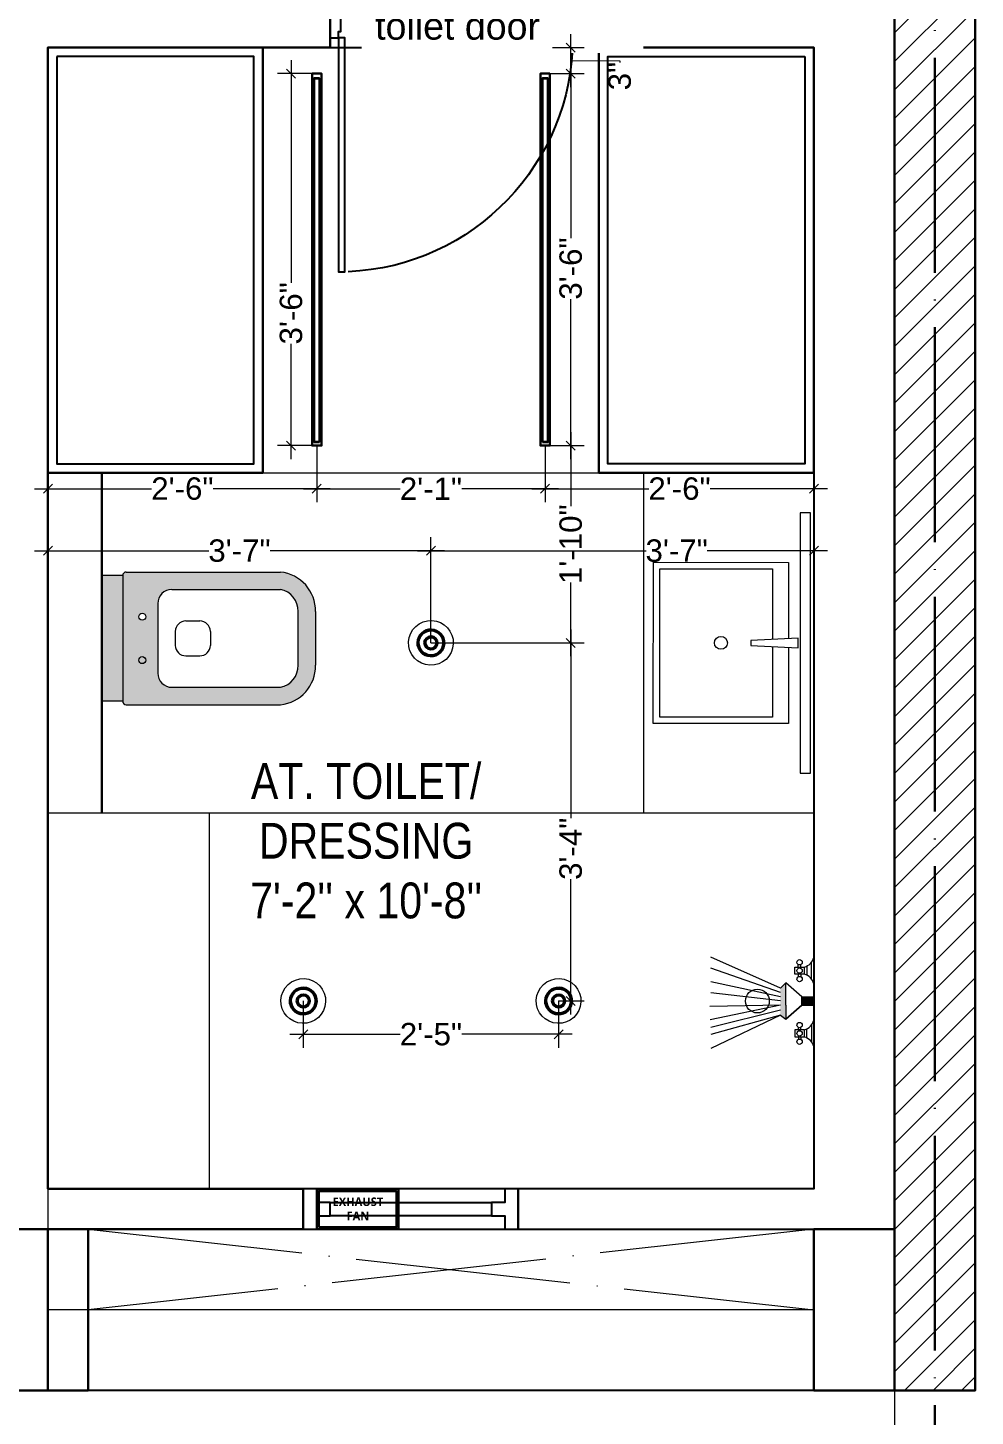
# Model space of a CAD drawing. Header units: millimetres. Extents: x 145796 to 148307, y -176303 to -174465.
# Drawn here: x 147177.4 to 147283.1, y -176170 to -176014.9 of the extents above; entities that cross this region are included whole.
import ezdxf

# ---------------------------------------------------------------- set-up
doc = ezdxf.new("R2010")
doc.units = ezdxf.units.MM
doc.header["$MEASUREMENT"] = 0
doc.header["$PDMODE"] = 2
doc.linetypes.add('ACAD_ISO04W100', pattern=[30, 24, -3, 0, -3])
doc.layers.get('Defpoints').update_dxf_attribs({"color": 220})
doc.layers.add('AR DOOR', color=40, linetype='Continuous')
doc.layers.add('AR ELE-5', color=134, linetype='Continuous')
for name, color, linetype, lineweight in [('COLUMN', 1, 'Continuous', 30), ('dim05', 1, 'Continuous', 13), ('Electrical', 84, 'Continuous', 30), ('ELEVATION ( SPIRAL STAIR )', 250, 'Continuous', 9), ('FALSE CEILING', 6, 'Continuous', 30), ('FIRST FLOOR ( TEXT )', 7, 'Continuous', 9), ('FUR1', 1, 'Continuous', 0), ('FURNITURE', 32, 'Continuous', 9), ('GROUND FLOOR', 7, 'Continuous', 9), ('GROUND FLOOR  ( HATCH )', 251, 'Continuous', 9), ('GROUND FLOOR  ( PLINE )', 251, 'Continuous', 30), ('SECOND FLOOR', 7, 'Continuous', 9), ('SECOND FLOOR ( PLine )', 7, 'Continuous', 30), ('UTILITY', 48, 'Continuous', 9), ('wall', 7, 'Continuous', 30), ('X_PLOT', 1, 'Continuous', 9)]:
    doc.layers.add(name, color=color, linetype=linetype, lineweight=lineweight)
doc.layers.add('XX~SLAB ( PLINE )', color=251, linetype='Continuous', plot=False)
doc.styles.add('Aerial', font='arial.ttf')
doc.styles.add('KATHA', font='swissc.ttf')
doc.styles.get("Standard").update_dxf_attribs({"font": 'arial.ttf', "height": 6})
doc.styles.add('style4', font='ARIALN.TTF')
doc.dimstyles.new('Cn_BT_9 ( BOLD )', dxfattribs={"dimtxt": 2.5, "dimasz": 1, "dimexe": 1.5, "dimexo": 0, "dimgap": 0.09, "dimtad": 0, "dimdec": 0, "dimzin": 3, "dimdsep": 46, "dimlunit": 4, "dimtxsty": 'Aerial', "dimblk": 'OBLIQUE', "dimcen": 0.09, "dimdle": 1.5, "dimclrd": 1, "dimclre": 1, "dimclrt": 5, "dimadec": 0, "dimazin": 0, "dimtfac": 0.75, "dimtdec": 0, "dimtofl": 0, "dimtmove": 0, "dimatfit": 3, "dimldrblk": 'OBLIQUE', "dimfxl": 0, "dimtolj": 1, "dimtzin": 0, "dimlwd": 15, "dimlwe": 15, "dimarcsym": 0})

# ---------------------------------------------------------------- blocks, each defined once
blk = doc.blocks.new('*U24')
for points in [[(-1160, 0), (-1120, 0), (-1120, 30), (-1110, 30), (-1110, 100), (-1160, 100)], [(40, 0), (0, 0), (0, 30), (-10, 30), (-10, 100), (40, 100)], [(0, 0), (0, -1120), (-30, -1120), (-30, 0)]]:
    blk.add_lwpolyline(points, close=True)
at = {"layer": 'AR ELE-5', "linetype": 'ByBlock', "ltscale": 15}
blk.add_arc((1.6, 0.7), 1121.6, 180.03474, 267.62699, dxfattribs=at)
blk = doc.blocks.new('A$C3EC62B37')
at = {"layer": 'FURNITURE', "lineweight": 30, "ltscale": 0.25, "true_color": 0xffffff}
h = blk.add_hatch(color=7, dxfattribs=at)
h.dxf.hatch_style = 1
h.paths.add_polyline_path([(-12.22, 0), (-12.22, 2.35), (-26.26, 2.35), (-26.26, 0)])
h.paths.add_polyline_path([(-26.26, 2.35), (-12.22, 2.35, 0.414214), (-11.83, 2.74), (-11.83, 19.96, 0.388639), (-16.24, 23.87), (-22.38, 23.87, 0.379499), (-26.65, 19.96), (-26.65, 2.74, 0.414214)])
h.paths.add_polyline_path([(-15.35, 6.26), (-23.13, 6.26, -0.414214), (-24.7, 7.83), (-24.7, 19.96, -0.349567), (-22.37, 21.91), (-16.24, 21.91, -0.364948), (-13.78, 19.96), (-13.78, 7.83, -0.414214)], flags=16)
h.paths.add_polyline_path([(-18.46, 8.22), (-20.02, 8.22, -0.414214), (-21.2, 9.39), (-21.2, 10.96, -0.414214), (-20.02, 12.13), (-18.46, 12.13, -0.414214), (-17.28, 10.96), (-17.28, 9.39, -0.414214)], flags=0)
h.paths.add_polyline_path([(-22.06, 4.53, -1), (-21.27, 4.53, -1)], flags=16)
at = {"layer": 'FURNITURE', "color": 0, "linetype": 'ByBlock', "lineweight": -2}
for p, q in [((-22.24, 23.87), (-16.24, 23.87)), ((-22.24, 21.91), (-16.24, 21.91)), ((-26.65, 2.74), (-26.65, 19.96)), ((-24.7, 7.83), (-24.7, 19.96)), ((-13.78, 7.83), (-13.78, 19.96)), ((-11.83, 2.74), (-11.83, 19.96)), ((-21.2, 9.39), (-21.2, 10.96)), ((-20.02, 12.13), (-18.46, 12.13)), ((-17.28, 9.39), (-17.28, 10.96)), ((-20.02, 8.22), (-18.46, 8.22)), ((-23.13, 6.26), (-15.35, 6.26)), ((-26.26, 2.35), (-12.22, 2.35)), ((-26.26, 2.35), (-26.26, 0)), ((-12.22, 2.35), (-12.22, 0)), ((-26.26, 0), (-12.22, 0)), ((-26.26, 0), (-12.22, 0))]:
    blk.add_line(p, q, dxfattribs=at)
for centre in [(-21.66, 4.53), (-16.81, 4.53)]:
    blk.add_circle(centre, 0.391, dxfattribs=at)
for centre, radius, start, end in [((-22.31, 19.5), 4.37, 89.0873, 174.0395), ((-16.17, 19.5), 4.37, 5.9605, 90.9127), ((-22.31, 19.48), 2.44, 88.437, 168.6348), ((-16.17, 19.48), 2.44, 11.3652, 91.563), ((-20.02, 10.96), 1.17, 90, 180), ((-18.46, 10.96), 1.17, 0, 90), ((-20.02, 9.39), 1.17, 180, 270), ((-18.46, 9.39), 1.17, 270, 0), ((-23.13, 7.83), 1.57, 180, 270), ((-15.35, 7.83), 1.57, 270, 0), ((-26.26, 2.74), 0.391, 180, 270), ((-12.22, 2.74), 0.391, 270, 0)]:
    blk.add_arc(centre, radius, start, end, dxfattribs=at)
blk = doc.blocks.new('A$C07311617')
at = {"layer": 'UTILITY'}
h = blk.add_hatch(color=7, dxfattribs=at)
h.paths.add_polyline_path([(-3.13, 2.02), (-3.13, 0), (-3.74, 0), (-3.74, 0.46), (-3.74, 1.42)])
h.paths.add_polyline_path([(-3.13, 0), (-3.13, -0.46), (-3.13, -2.02), (-3.74, -1.59), (-3.74, -0.46), (-3.74, 0)])
h = blk.add_hatch(color=7, dxfattribs=at)
h.paths.add_polyline_path([(0, 0.46), (0, 0), (-1.35, 0), (-1.35, 0.46)])
h.paths.add_polyline_path([(0, 0), (0, -0.46), (-1.35, -0.46), (-1.35, 0)])
at = {"layer": 'UTILITY', "color": 7}
for p, q in [((-3.74, 1.42), (-11.52, 4.9)), ((-3.74, 0.94), (-11.52, 3.66)), ((-1.74, 3.79), (-1.74, 4.05)), ((-1.47, 3.79), (-1.47, 4.05)), ((-0.8, 3.9), (-0.8, 2.88)), ((-0.27, 2.44), (-0.27, 4.33)), ((-3.74, 0.46), (-11.52, 2.15)), ((-3.13, 2.02), (-3.74, 1.42)), ((-3.13, -0.46), (-3.13, 2.02)), ((-1.35, 0.46), (-3.13, 2.02)), ((-1.74, 2.99), (-1.74, 2.72)), ((-1.47, 2.99), (-1.47, 2.72)), ((-3.74, 0), (-11.52, 0.93)), ((-3.13, 0.46), (-3.13, 1.42)), ((-1.35, -0.46), (-1.35, 0.46)), ((-1.35, 0.46), (0, 0.46)), ((0, -0.46), (0, 0.46)), ((-3.74, -0.46), (-11.62, -0.61)), ((-3.74, -0.46), (-11.57, -2.09)), ((-3.74, -1.03), (-11.52, -2.96)), ((-3.13, -0.46), (-3.13, -2.02)), ((-1.35, -0.46), (-3.13, -2.02)), ((-1.35, -0.46), (0, -0.46)), ((-3.74, -1.59), (-11.52, -5.3)), ((-3.74, -1.59), (-11.52, -3.73)), ((-3.74, -1.59), (-3.13, -2.02)), ((-1.74, -3.22), (-1.74, -2.95)), ((-1.47, -3.22), (-1.47, -2.95)), ((-0.27, -2.68), (-0.27, -4.56)), ((-1.74, -4.02), (-1.74, -4.29)), ((-1.47, -4.02), (-1.47, -4.29)), ((-0.8, -4.13), (-0.8, -3.11))]:
    blk.add_line(p, q, dxfattribs=at)
for points in [[(-1.07, 2.99), (-2.14, 2.99), (-2.14, 3.79), (-1.07, 3.79)], [(-1.07, -3.22), (-2.14, -3.22), (-2.14, -4.02), (-1.07, -4.02)]]:
    blk.add_lwpolyline(points, close=True, dxfattribs=at)
for points in [[(-1.35, 0.46), (-3.13, 2.02)], [(-3.13, -2.02), (-1.35, -0.46)]]:
    blk.add_lwpolyline(points, dxfattribs=at)
for centre, radius in [((-1.6, 4.32), 0.298), ((-1.6, 3.39), 0.298), ((-1.6, 2.45), 0.298), ((-6.31, 0), 1.33), ((-1.6, -2.69), 0.298), ((-1.6, -3.62), 0.298), ((-1.6, -4.55), 0.298)]:
    blk.add_circle(centre, radius, dxfattribs=at)
for centre, start, end in [((-1.47, 5.26), 285.2551, 344.7449), ((-1.47, 1.52), 15.2551, 74.7449), ((-1.47, -1.75), 285.2551, 344.7449), ((-1.47, -5.49), 15.2551, 74.7449)]:
    blk.add_arc(centre, 1.52, start, end, dxfattribs=at)
blk = doc.blocks.new('A$C1B9B2090')
at = {"layer": 'Electrical', "ltscale": 10}
blk.add_line((0, 4.97), (10.08, 4.97), dxfattribs=at)
at = {"layer": 'Electrical', "ltscale": 2}
for points in [[(0, 0), (10.08, 0), (10.08, 4.97), (0, 4.97)], [(0.25, 0.25), (9.83, 0.25), (9.83, 4.72), (0.25, 4.72)]]:
    blk.add_lwpolyline(points, close=True, dxfattribs=at)
at = {"layer": 'Electrical', "ltscale": 2, "insert": (1.5, 3.92), "char_height": 1.05, "width": 7.1646, "attachment_point": 1}
blk.add_mtext('\\pxqc;{\\fMalgun Gothic|b1|i0|c0|p34;\\W5.565;\\C0;\\W1;EXHAUST \\P\\W7.7995;\\W1;FAN}', dxfattribs=at)
blk = doc.blocks.new('_Oblique')
at = {"layer": 'wall', "color": 0, "lineweight": -2}
blk.add_line((-0.5, -0.5), (0.5, 0.5), dxfattribs=at)
blk = doc.blocks.new('*D236')
at = {"layer": 'Defpoints', "color": 0, "ltscale": 10, "transparency": 16777216}
for p in [(147209.1, -176020.05, 0.25), (147206.76, -176061.61), (147209.1, -176061.61, 0.25)]:
    blk.add_point(p, dxfattribs=at)
at = {"layer": 'FURNITURE', "color": 1, "lineweight": 15, "ltscale": 10, "transparency": 16777216}
for p, q in [((147206.76, -176018.55), (147206.76, -176043.42)), ((147209.1, -176020.05), (147205.26, -176020.05)), ((147206.76, -176063.11), (147206.76, -176050.24)), ((147209.1, -176061.61), (147205.26, -176061.61))]:
    blk.add_line(p, q, dxfattribs=at)
for p, rotation in [((147206.76, -176020.05), 90), ((147206.76, -176061.61), 270)]:
    blk.add_blockref('_Oblique', p, dxfattribs=dict(at, rotation=rotation))
at = {"layer": 'FURNITURE', "color": 5, "ltscale": 10, "transparency": 16777216, "insert": (147206.76, -176046.83), "char_height": 2.5, "attachment_point": 5, "rotation": 90, "style": 'Aerial'}
blk.add_mtext('\\A1;3\'-6"', dxfattribs=at)
blk = doc.blocks.new('*D237')
at = {"layer": 'Defpoints', "color": 0, "ltscale": 10, "transparency": 16777216}
for p in [(147235.64, -176020.05, 0.25), (147235.64, -176061.61, 0.25), (147237.98, -176061.61)]:
    blk.add_point(p, dxfattribs=at)
at = {"layer": 'FURNITURE', "color": 1, "lineweight": 15, "ltscale": 10, "transparency": 16777216}
for p, q in [((147237.98, -176018.55), (147237.98, -176038.42)), ((147235.64, -176020.05), (147239.48, -176020.05)), ((147237.98, -176063.11), (147237.98, -176045.24)), ((147235.64, -176061.61), (147239.48, -176061.61))]:
    blk.add_line(p, q, dxfattribs=at)
for p, rotation in [((147237.98, -176020.05), 90), ((147237.98, -176061.61), 270)]:
    blk.add_blockref('_Oblique', p, dxfattribs=dict(at, rotation=rotation))
at = {"layer": 'FURNITURE', "color": 5, "ltscale": 10, "transparency": 16777216, "insert": (147237.98, -176041.83), "char_height": 2.5, "attachment_point": 5, "rotation": 90, "style": 'Aerial'}
blk.add_mtext('\\A1;3\'-6"', dxfattribs=at)
blk = doc.blocks.new('*D238')
at = {"layer": 'Defpoints', "color": 0, "ltscale": 10, "transparency": 16777216}
for p in [(147235.12, -176061.61), (147265.12, -176061.61), (147265.12, -176066.42)]:
    blk.add_point(p, dxfattribs=at)
at = {"layer": 'FURNITURE', "color": 1, "lineweight": 15, "ltscale": 10, "transparency": 16777216}
for p, q in [((147235.12, -176061.61), (147235.12, -176067.92)), ((147265.12, -176061.61), (147265.12, -176067.92)), ((147233.62, -176066.42), (147246.69, -176066.42)), ((147266.62, -176066.42), (147253.55, -176066.42))]:
    blk.add_line(p, q, dxfattribs=at)
at = {"layer": 'FURNITURE', "color": 1, "lineweight": 15, "ltscale": 10, "transparency": 16777216, "rotation": 180}
blk.add_blockref('_Oblique', (147235.12, -176066.42), dxfattribs=at)
at = {"layer": 'FURNITURE', "color": 1, "lineweight": 15, "ltscale": 10, "transparency": 16777216}
blk.add_blockref('_Oblique', (147265.12, -176066.42), dxfattribs=at)
at = {"layer": 'FURNITURE', "color": 5, "ltscale": 10, "transparency": 16777216, "insert": (147250.12, -176066.42), "char_height": 2.5, "attachment_point": 5, "style": 'Aerial'}
blk.add_mtext('\\A1;2\'-6"', dxfattribs=at)
blk = doc.blocks.new('*D239')
at = {"layer": 'Defpoints', "color": 0, "ltscale": 10, "transparency": 16777216}
for p in [(147209.63, -176061.61), (147235.12, -176061.61), (147209.63, -176066.42)]:
    blk.add_point(p, dxfattribs=at)
at = {"layer": 'FURNITURE', "color": 1, "lineweight": 15, "ltscale": 10, "transparency": 16777216}
for p, q in [((147209.63, -176061.61), (147209.63, -176067.92)), ((147235.12, -176061.61), (147235.12, -176067.92)), ((147208.13, -176066.42), (147218.94, -176066.42)), ((147236.62, -176066.42), (147225.81, -176066.42))]:
    blk.add_line(p, q, dxfattribs=at)
at = {"layer": 'FURNITURE', "color": 1, "lineweight": 15, "ltscale": 10, "transparency": 16777216, "rotation": 180}
blk.add_blockref('_Oblique', (147209.63, -176066.42), dxfattribs=at)
at = {"layer": 'FURNITURE', "color": 1, "lineweight": 15, "ltscale": 10, "transparency": 16777216}
blk.add_blockref('_Oblique', (147235.12, -176066.42), dxfattribs=at)
at = {"layer": 'FURNITURE', "color": 5, "ltscale": 10, "transparency": 16777216, "insert": (147222.37, -176066.42), "char_height": 2.5, "attachment_point": 5, "style": 'Aerial'}
blk.add_mtext('\\A1;2\'-1"', dxfattribs=at)
blk = doc.blocks.new('*D240')
at = {"layer": 'Defpoints', "color": 0, "ltscale": 10, "transparency": 16777216}
for p in [(147209.63, -176061.61), (147179.62, -176064.64), (147179.62, -176066.42)]:
    blk.add_point(p, dxfattribs=at)
at = {"layer": 'FURNITURE', "color": 1, "lineweight": 15, "ltscale": 10, "transparency": 16777216}
for p, q in [((147209.63, -176061.61), (147209.63, -176067.92)), ((147179.62, -176064.64), (147179.62, -176067.92)), ((147178.12, -176066.42), (147191.19, -176066.42)), ((147211.13, -176066.42), (147198.06, -176066.42))]:
    blk.add_line(p, q, dxfattribs=at)
at = {"layer": 'FURNITURE', "color": 1, "lineweight": 15, "ltscale": 10, "transparency": 16777216, "rotation": 180}
blk.add_blockref('_Oblique', (147179.62, -176066.42), dxfattribs=at)
at = {"layer": 'FURNITURE', "color": 1, "lineweight": 15, "ltscale": 10, "transparency": 16777216}
blk.add_blockref('_Oblique', (147209.63, -176066.42), dxfattribs=at)
at = {"layer": 'FURNITURE', "color": 5, "ltscale": 10, "transparency": 16777216, "insert": (147194.63, -176066.42), "char_height": 2.5, "attachment_point": 5, "style": 'Aerial'}
blk.add_mtext('\\A1;2\'-6"', dxfattribs=at)
blk = doc.blocks.new('e')
at = {"layer": 'Electrical', "color": 5, "lineweight": 5, "ltscale": 8}
blk.add_ellipse((3359159.59, -519086.24), major_axis=(1.69, -1.84), ratio=1, start_param=-0.785398, end_param=5.497787, dxfattribs=at)
at = {"layer": 'Electrical', "color": 5, "ltscale": 8}
for major_axis, start_param, end_param in [((1.02, -1.1), -0.785398, 5.497787), ((-1.01, -0.93), 0.785398, 7.068583), ((-0.544, -0.501), 0.785398, 7.068583), ((-0.453, -0.417), 0.785398, 7.068583)]:
    blk.add_ellipse((3359159.59, -519086.24), major_axis=major_axis, ratio=1, start_param=start_param, end_param=end_param, dxfattribs=at)
blk = doc.blocks.new('*D241')
at = {"layer": 'Defpoints', "color": 0, "ltscale": 10, "transparency": 16777216}
for p in [(147235.65, -176061.61), (147222.37, -176083.64), (147237.98, -176083.64)]:
    blk.add_point(p, dxfattribs=at)
at = {"layer": 'FURNITURE', "color": 1, "lineweight": 15, "ltscale": 10, "transparency": 16777216}
for p, q in [((147237.98, -176060.11), (147237.98, -176068.36)), ((147235.65, -176061.61), (147239.48, -176061.61)), ((147237.98, -176085.14), (147237.98, -176076.89)), ((147222.37, -176083.64), (147239.48, -176083.64))]:
    blk.add_line(p, q, dxfattribs=at)
for p, rotation in [((147237.98, -176061.61), 90), ((147237.98, -176083.64), 270)]:
    blk.add_blockref('_Oblique', p, dxfattribs=dict(at, rotation=rotation))
at = {"layer": 'FURNITURE', "color": 5, "ltscale": 10, "transparency": 16777216, "insert": (147237.98, -176072.62), "char_height": 2.5, "attachment_point": 5, "rotation": 90, "style": 'Aerial'}
blk.add_mtext('\\A1;1\'-10"', dxfattribs=at)
blk = doc.blocks.new('*D242')
at = {"layer": 'Defpoints', "color": 0, "ltscale": 10, "transparency": 16777216}
for p in [(147222.37, -176083.64), (147236.62, -176123.64), (147237.98, -176123.64)]:
    blk.add_point(p, dxfattribs=at)
at = {"layer": 'FURNITURE', "color": 1, "lineweight": 15, "ltscale": 10, "transparency": 16777216}
for p, q in [((147237.98, -176082.14), (147237.98, -176103.23)), ((147222.37, -176083.64), (147239.48, -176083.64)), ((147237.98, -176125.14), (147237.98, -176110.05)), ((147236.62, -176123.64), (147239.48, -176123.64))]:
    blk.add_line(p, q, dxfattribs=at)
for p, rotation in [((147237.98, -176083.64), 90), ((147237.98, -176123.64), 270)]:
    blk.add_blockref('_Oblique', p, dxfattribs=dict(at, rotation=rotation))
at = {"layer": 'FURNITURE', "color": 5, "ltscale": 10, "transparency": 16777216, "insert": (147237.98, -176106.64), "char_height": 2.5, "attachment_point": 5, "rotation": 90, "style": 'Aerial'}
blk.add_mtext('\\A1;3\'-4"', dxfattribs=at)
blk = doc.blocks.new('*D243')
at = {"layer": 'Defpoints', "color": 0, "ltscale": 10, "transparency": 16777216}
for p in [(147265.12, -176073.35), (147222.37, -176083.64), (147265.12, -176083.64)]:
    blk.add_point(p, dxfattribs=at)
at = {"layer": 'FURNITURE', "color": 1, "lineweight": 15, "ltscale": 10, "transparency": 16777216}
for p, q in [((147222.37, -176083.64), (147222.37, -176071.85)), ((147265.12, -176083.64), (147265.12, -176071.85)), ((147220.87, -176073.35), (147246.38, -176073.35)), ((147266.62, -176073.35), (147253.21, -176073.35))]:
    blk.add_line(p, q, dxfattribs=at)
at = {"layer": 'FURNITURE', "color": 1, "lineweight": 15, "ltscale": 10, "transparency": 16777216, "rotation": 180}
blk.add_blockref('_Oblique', (147222.37, -176073.35), dxfattribs=at)
at = {"layer": 'FURNITURE', "color": 1, "lineweight": 15, "ltscale": 10, "transparency": 16777216}
blk.add_blockref('_Oblique', (147265.12, -176073.35), dxfattribs=at)
at = {"layer": 'FURNITURE', "color": 5, "ltscale": 10, "transparency": 16777216, "insert": (147249.8, -176073.35), "char_height": 2.5, "attachment_point": 5, "style": 'Aerial'}
blk.add_mtext('\\A1;3\'-7"', dxfattribs=at)
blk = doc.blocks.new('*D244')
at = {"layer": 'Defpoints', "color": 0, "ltscale": 10, "transparency": 16777216}
for p in [(147179.62, -176073.35), (147179.62, -176083.64), (147222.37, -176083.64)]:
    blk.add_point(p, dxfattribs=at)
at = {"layer": 'FURNITURE', "color": 1, "lineweight": 15, "ltscale": 10, "transparency": 16777216}
for p, q in [((147179.62, -176083.64), (147179.62, -176071.85)), ((147222.37, -176083.64), (147222.37, -176071.85)), ((147178.12, -176073.35), (147197.59, -176073.35)), ((147223.87, -176073.35), (147204.41, -176073.35))]:
    blk.add_line(p, q, dxfattribs=at)
at = {"layer": 'FURNITURE', "color": 1, "lineweight": 15, "ltscale": 10, "transparency": 16777216, "rotation": 180}
blk.add_blockref('_Oblique', (147179.62, -176073.35), dxfattribs=at)
at = {"layer": 'FURNITURE', "color": 1, "lineweight": 15, "ltscale": 10, "transparency": 16777216}
blk.add_blockref('_Oblique', (147222.37, -176073.35), dxfattribs=at)
at = {"layer": 'FURNITURE', "color": 5, "ltscale": 10, "transparency": 16777216, "insert": (147201, -176073.35), "char_height": 2.5, "attachment_point": 5, "style": 'Aerial'}
blk.add_mtext('\\A1;3\'-7"', dxfattribs=at)
blk = doc.blocks.new('*D245')
at = {"layer": 'Defpoints', "color": 0, "ltscale": 10, "transparency": 16777216}
for p in [(147208.12, -176123.64), (147236.62, -176123.64), (147208.12, -176127.36)]:
    blk.add_point(p, dxfattribs=at)
at = {"layer": 'FURNITURE', "color": 1, "lineweight": 15, "ltscale": 10, "transparency": 16777216}
for p, q in [((147208.12, -176123.64), (147208.12, -176128.86)), ((147236.62, -176123.64), (147236.62, -176128.86)), ((147206.62, -176127.36), (147218.94, -176127.36)), ((147238.12, -176127.36), (147225.81, -176127.36))]:
    blk.add_line(p, q, dxfattribs=at)
at = {"layer": 'FURNITURE', "color": 1, "lineweight": 15, "ltscale": 10, "transparency": 16777216, "rotation": 180}
blk.add_blockref('_Oblique', (147208.12, -176127.36), dxfattribs=at)
at = {"layer": 'FURNITURE', "color": 1, "lineweight": 15, "ltscale": 10, "transparency": 16777216}
blk.add_blockref('_Oblique', (147236.62, -176127.36), dxfattribs=at)
at = {"layer": 'FURNITURE', "color": 5, "ltscale": 10, "transparency": 16777216, "insert": (147222.37, -176127.36), "char_height": 2.5, "attachment_point": 5, "style": 'Aerial'}
blk.add_mtext('\\A1;2\'-5"', dxfattribs=at)
blk = doc.blocks.new('*D250')
at = {"layer": 'Defpoints', "color": 0, "ltscale": 10, "transparency": 16777216}
for p in [(147235.95, -176017.14, -0.13), (147237.98, -176017.14), (147235.64, -176020.05, -0.13)]:
    blk.add_point(p, dxfattribs=at)
at = {"layer": 'FURNITURE', "color": 1, "lineweight": 15, "ltscale": 10, "transparency": 16777216}
for p, q in [((147237.98, -176021.55), (147237.98, -176015.64)), ((147235.95, -176017.14), (147239.48, -176017.14)), ((147237.98, -176018.6), (147243.45, -176018.63)), ((147243.45, -176018.63), (147243.45, -176018.81)), ((147235.64, -176020.05), (147239.48, -176020.05))]:
    blk.add_line(p, q, dxfattribs=at)
for p, rotation in [((147237.98, -176017.14), 90), ((147237.98, -176020.05), 270)]:
    blk.add_blockref('_Oblique', p, dxfattribs=dict(at, rotation=rotation))
at = {"layer": 'FURNITURE', "color": 5, "ltscale": 10, "transparency": 16777216, "insert": (147243.45, -176020.33), "char_height": 2.5, "attachment_point": 5, "rotation": 90, "style": 'Aerial'}
blk.add_mtext('\\A1;3"', dxfattribs=at)

msp = doc.modelspace()

# ---------------------------------------------------------------- hatches: boundary and pattern name
at = {"layer": 'GROUND FLOOR  ( HATCH )'}
h = msp.add_hatch(dxfattribs=at)
h.set_pattern_fill('ANSI31', color=6, scale=18, style=0)
h.set_pattern_definition([(45, (30742.4374, -13547.9652), (-1.590990258, 1.590990258), [])])
h.paths.add_polyline_path([(147283.12, -175823.64), (147274.12, -175823.64), (147274.12, -176167.14), (147283.12, -176167.14)])

# ---------------------------------------------------------------- linework, layer by layer
at = {"layer": 'COLUMN', "elevation": -0.13}
msp.add_lwpolyline([(147175.12, -176158.14), (147175.12, -176149.14), (147184.12, -176149.14), (147184.12, -176167.14), (147175.12, -176167.14)], dxfattribs=at)
msp.add_lwpolyline([(147265.12, -176149.14), (147274.12, -176149.14), (147274.12, -176167.14), (147265.12, -176167.14)], close=True, dxfattribs=at)
at = {"layer": 'Electrical', "color": 7, "lineweight": 30, "elevation": -0.13}
for points in [[(147209.1, -176020.05), (147209.1, -176061.61), (147210.16, -176061.61), (147210.16, -176020.05)], [(147235.65, -176020.05), (147235.65, -176061.61), (147234.59, -176061.61), (147234.59, -176020.05)]]:
    msp.add_lwpolyline(points, close=True, dxfattribs=at)
at = {"layer": 'Electrical', "color": 175, "lineweight": 30, "ltscale": 8, "true_color": 0x4554a5, "elevation": -0.13}
for points in [[(147209.93, -176061.21), (147209.31, -176061.21), (147209.31, -176020.57), (147209.93, -176020.57)], [(147209.92, -176061.19), (147209.33, -176061.19), (147209.33, -176020.59), (147209.92, -176020.59)], [(147234.81, -176061.21), (147235.43, -176061.21), (147235.43, -176020.57), (147234.81, -176020.57)], [(147234.83, -176061.19), (147235.42, -176061.19), (147235.42, -176020.59), (147234.83, -176020.59)]]:
    msp.add_lwpolyline(points, close=True, dxfattribs=at)
at = {"layer": 'ELEVATION ( SPIRAL STAIR )', "color": 5, "elevation": -0.13}
msp.add_lwpolyline([(147263.58, -176098.2), (147264.73, -176098.2), (147264.73, -176069.1), (147263.58, -176069.1)], close=True, dxfattribs=at)
at = {"layer": 'FALSE CEILING', "lineweight": 25, "elevation": -0.13}
msp.add_lwpolyline([(147179.62, -176144.64), (147179.62, -176017.14), (147265.12, -176017.14), (147265.12, -176144.64)], close=True, dxfattribs=at)
at = {"layer": 'FURNITURE'}
msp.add_line((147246.12, -176102.64, -0.13), (147246.12, -176064.64, -0.13), dxfattribs=at)
at = {"layer": 'FURNITURE', "color": 9, "lineweight": 30, "true_color": 0xc7c8ca, "elevation": -0.13}
msp.add_lwpolyline([(147179.62, -176017.14), (147179.62, -176064.64), (147203.62, -176064.64), (147203.62, -176017.14), (147179.62, -176017.14)], dxfattribs=at)
msp.add_lwpolyline([(147241.12, -176017.14), (147265.12, -176017.14), (147265.12, -176064.64), (147241.12, -176064.64)], close=True, dxfattribs=at)
at = {"layer": 'FURNITURE', "color": 9, "lineweight": 25, "true_color": 0xc7c8ca, "elevation": -0.13}
for points in [[(147180.62, -176018.14), (147180.62, -176063.64), (147202.62, -176063.64), (147202.62, -176018.14)], [(147264.12, -176018.14), (147264.12, -176063.64), (147242.12, -176063.64), (147242.12, -176018.14)]]:
    msp.add_lwpolyline(points, close=True, dxfattribs=at)
at = {"layer": 'FURNITURE', "elevation": -0.13}
for points in [[(147262.3, -176084.14), (147262.28, -176092.65), (147247.19, -176092.64), (147247.21, -176074.64), (147262.3, -176074.65), (147262.3, -176083.16)], [(147260.5, -176084.05), (147260.48, -176091.93), (147247.91, -176091.92), (147247.93, -176075.36), (147260.5, -176075.37), (147260.5, -176083.25)]]:
    msp.add_lwpolyline(points, dxfattribs=at)
for points in [[(147258.08, -176083.36), (147258.08, -176083.93), (147263.38, -176084.19), (147263.38, -176083.11)], [(147179.62, -176102.64), (147197.62, -176102.64), (147197.62, -176144.64), (147179.62, -176144.64)]]:
    msp.add_lwpolyline(points, close=True, dxfattribs=at)
at = {"layer": 'FURNITURE'}
msp.add_circle((147254.74, -176083.64, -0.13), 0.72, dxfattribs=at)
at = {"layer": 'GROUND FLOOR'}
for p, q in [((147274.12, -175807.59, -0.13), (147274.12, -176290.52, -0.13)), ((147179.62, -176064.64, -0.13), (147265.12, -176064.64, -0.13)), ((147179.62, -176102.64, -0.13), (147265.12, -176102.64, -0.13))]:
    msp.add_line(p, q, dxfattribs=at)
at = {"layer": 'GROUND FLOOR', "color": 1, "linetype": 'ACAD_ISO04W100'}
msp.add_line((147278.62, -175807.59, -0.13), (147278.62, -176167.14, -0.13), dxfattribs=at)
at = {"layer": 'GROUND FLOOR', "color": 6, "lineweight": 30, "elevation": -0.13}
msp.add_lwpolyline([(147283.12, -175823.64), (147274.12, -175823.64), (147274.12, -176167.14), (147283.12, -176167.14)], close=True, dxfattribs=at)
at = {"layer": 'GROUND FLOOR  ( PLINE )', "elevation": -0.13}
msp.add_lwpolyline([(147185.62, -176064.64), (147185.62, -176102.64)], dxfattribs=at)
at = {"layer": 'SECOND FLOOR'}
for p, q in [((147239.13, -176012.64, -0.13), (147239.13, -176017.14, -0.13)), ((147179.62, -176017.14, -0.13), (147179.62, -176167.14, -0.13)), ((147265.12, -176017.14, -0.13), (147265.12, -176144.64, -0.13)), ((147179.62, -176144.64, -0.13), (147265.12, -176144.64, -0.13)), ((147179.62, -176149.14, -0.13), (147265.12, -176149.14, -0.13)), ((147265.12, -176149.14, -0.13), (147265.12, -176167.14, -0.13)), ((147265.12, -176158.14, -0.13), (147179.62, -176158.14, -0.13)), ((147274.12, -176167.14, -0.13), (146873.62, -176167.14, -0.13))]:
    msp.add_line(p, q, dxfattribs=at)
at = {"layer": 'SECOND FLOOR', "color": 1, "linetype": 'ACAD_ISO04W100'}
for p, q in [((147184.12, -176149.14, -0.13), (147265.12, -176158.14, -0.13)), ((147265.12, -176149.14, -0.13), (147184.12, -176158.14, -0.13))]:
    msp.add_line(p, q, dxfattribs=at)
at = {"layer": 'SECOND FLOOR ( PLine )', "elevation": -0.13}
msp.add_lwpolyline([(147175.12, -176167.14), (147175.12, -176167.14), (147179.62, -176167.14), (147179.62, -176149.14), (147208.12, -176149.14), (147208.12, -176144.64), (147179.62, -176144.64), (147179.62, -176017.14), (147211.14, -176017.14), (147211.14, -176012.64), (147175.12, -176012.64), (147175.12, -176017.14), (147175.12, -176017.14), (147175.12, -176158.14)], dxfattribs=at)
at = {"layer": 'X_PLOT', "linetype": 'ACAD_ISO04W100', "lineweight": 30}
msp.add_line((147278.62, -175807.59, -0.13), (147278.62, -176279.39, -0.13), dxfattribs=at)
at = {"layer": 'XX~SLAB ( PLINE )', "elevation": -0.13}
for points in [[(146869.12, -175858.14), (147274.12, -175858.14), (147274.12, -176167.14), (147265.12, -176167.14), (147245.32, -176167.14), (147204.98, -176167.14), (147179.62, -176167.14), (147032.62, -176167.14), (146959.38, -176167.14), (146869.12, -176167.14)], [(147232.12, -176144.64), (147230.62, -176144.64), (147230.62, -176146.14), (147229.12, -176146.14), (147229.12, -176147.64), (147211.12, -176147.64), (147211.12, -176146.14), (147209.62, -176146.14), (147209.62, -176144.64), (147208.12, -176144.64), (147208.12, -176149.14), (147209.62, -176149.14), (147209.62, -176147.64), (147211.12, -176147.64), (147211.12, -176146.14), (147229.12, -176146.14), (147229.12, -176147.64), (147230.62, -176147.64), (147230.62, -176149.14), (147232.12, -176149.14), (147232.12, -176144.64), (147208.12, -176144.64), (147208.12, -176149.14), (147232.12, -176149.14)]]:
    msp.add_lwpolyline(points, close=True, dxfattribs=at)
msp.add_lwpolyline([(147265.12, -175887.64), (147265.12, -176012.64), (147239.13, -176012.64), (147239.13, -176017.14), (147265.12, -176017.14), (147265.12, -176144.64), (147232.12, -176144.64), (147232.12, -176149.14), (147265.12, -176149.14), (147265.12, -176167.14), (147274.12, -176167.14), (147274.12, -175858.14), (147231.12, -175858.14), (147231.12, -175862.64), (147261.12, -175862.64), (147261.12, -175887.64), (147265.12, -175887.64), (147265.12, -176012.64)], dxfattribs=at)

# ---------------------------------------------------------------- block references
at = {"xscale": 0.9052782660299882, "yscale": 0.9052782660299882, "zscale": 0.9052782660299882}
msp.add_blockref('A$C1B9B2090', (147209.62, -176149.14, -0.13), dxfattribs=at)
at = {"layer": 'AR DOOR', "linetype": 'ByBlock', "lineweight": -2, "extrusion": (0, 0, -1), "xscale": 0.02332576642091615, "yscale": 0.02332576642091615, "zscale": -0.02332576642091615}
msp.add_blockref('*U24', (-147212.07, -176016.06, 0.13), dxfattribs=at)
at = {"layer": 'dim05', "rotation": 270}
for p in [(666308.61, 3183075.95, -0.13), (666294.36, 3183035.95, -0.13), (666322.86, 3183035.95, -0.13)]:
    msp.add_blockref('e', p, dxfattribs=at)
at = {"layer": 'FURNITURE', "rotation": 270.0000000028459}
msp.add_blockref('A$C3EC62B37', (147185.62, -176102.38, -0.13), dxfattribs=at)
at = {"layer": 'FURNITURE', "lineweight": 18, "rotation": 0.03312803684924393}
msp.add_blockref('A$C07311617', (147265.12, -176123.64, -0.13), dxfattribs=at)

# ---------------------------------------------------------------- texts
at = {"layer": 'FIRST FLOOR ( TEXT )', "insert": (147215.14, -176105.77, -0.13), "char_height": 4, "attachment_point": 5, "style": 'KATHA'}
msp.add_mtext("AT. TOILET/\\PDRESSING\\P7'-2'' x 10'-8''", dxfattribs=at)

# ---------------------------------------------------------------- dimensions: what is measured, and where the dimension line sits
at = {"layer": 'FURNITURE', "ltscale": 10}
for base, p1, p2, picture, middle in [((147206.76, -176061.61, -0.38), (147209.1, -176020.05, -0.13), (147209.1, -176061.61, -0.13), '*D236', (147206.76, -176046.83, -0.38)), ((147237.98, -176061.61, -0.38), (147235.64, -176020.05, -0.13), (147235.64, -176061.61, -0.13), '*D237', (147237.98, -176041.83, -0.38))]:
    dim = msp.add_linear_dim(base=base, p1=p1, p2=p2, angle=270, dimstyle='Cn_BT_9 ( BOLD )', dxfattribs=at)
    dim.commit()
    dim.dimension.update_dxf_attribs({"geometry": picture, "text_midpoint": middle, "dimtype": 160})
dim = msp.add_linear_dim(base=(147237.98, -176083.64, -0.13), p1=(147235.65, -176061.61, -0.13), p2=(147222.37, -176083.64, -0.13), angle=270, dimstyle='Cn_BT_9 ( BOLD )', override={"dimtmove": 1}, dxfattribs=at)
dim.commit()
dim.dimension.update_dxf_attribs({"geometry": '*D241', "text_midpoint": (147237.98, -176072.62, -0.13)})
for base, p1, p2, picture, middle in [((147179.62, -176066.42, -0.13), (147209.63, -176061.61, -0.13), (147179.62, -176064.64, -0.13), '*D240', (147194.63, -176066.42, -0.13)), ((147209.63, -176066.42, -0.13), (147235.12, -176061.61, -0.13), (147209.63, -176061.61, -0.13), '*D239', (147222.37, -176066.42, -0.13))]:
    dim = msp.add_linear_dim(base=base, p1=p1, p2=p2, dimstyle='Cn_BT_9 ( BOLD )', override={"dimtmove": 1}, dxfattribs=at)
    dim.commit()
    dim.dimension.update_dxf_attribs({"geometry": picture, "text_midpoint": middle})
for base, p1, p2, picture, middle in [((147265.12, -176066.42, -0.13), (147235.12, -176061.61, -0.13), (147265.12, -176061.61, -0.13), '*D238', (147250.12, -176066.42, -0.13)), ((147179.62, -176073.35, -0.13), (147222.37, -176083.64, -0.13), (147179.62, -176083.64, -0.13), '*D244', (147201, -176073.35, -0.13)), ((147208.12319963, -176127.36388313, -0.12563461), (147236.62319963, -176123.63956646, -0.12563461), (147208.12319963, -176123.63956647, -0.12563461), '*D245', (147222.37319963, -176127.36388313, -0.12563461))]:
    dim = msp.add_linear_dim(base=base, p1=p1, p2=p2, dimstyle='Cn_BT_9 ( BOLD )', dxfattribs=at)
    dim.commit()
    dim.dimension.update_dxf_attribs({"geometry": picture, "text_midpoint": middle})
dim = msp.add_linear_dim(base=(147265.12, -176073.35, -0.13), p1=(147222.37, -176083.64, -0.13), p2=(147265.12, -176083.64, -0.13), dimstyle='Cn_BT_9 ( BOLD )', dxfattribs=at)
dim.commit()
dim.dimension.update_dxf_attribs({"geometry": '*D243', "text_midpoint": (147249.8, -176073.35, -0.13), "dimtype": 160})
dim = msp.add_linear_dim(base=(147237.98, -176123.64, -0.13), p1=(147222.37, -176083.64, -0.13), p2=(147236.62, -176123.64, -0.13), angle=270, dimstyle='Cn_BT_9 ( BOLD )', override={"dimtmove": 1}, dxfattribs=at)
dim.commit()
dim.dimension.update_dxf_attribs({"geometry": '*D242', "text_midpoint": (147237.98, -176106.64, -0.13), "dimtype": 160})

# ---------------------------------------------------------------- next in the draw order: texts
at = {"layer": 'FUR1', "insert": (147230.37, -176014.78), "char_height": 3, "width": 28.4543, "attachment_point": 5, "style": 'style4', "bg_fill": 2}
msp.add_mtext('\\A1;\\pxql;{\\fArial|b0|i0|c0|p34;toilet door}', dxfattribs=at)

# ---------------------------------------------------------------- next in the draw order: dimensions: what is measured, and where the dimension line sits
at = {"layer": 'FURNITURE', "ltscale": 10}
dim = msp.add_linear_dim(base=(147237.98, -176017.14), p1=(147235.64, -176020.05, -0.13), p2=(147235.95, -176017.14, -0.13), angle=270, dimstyle='Cn_BT_9 ( BOLD )', override={"dimtmove": 1}, dxfattribs=at)
dim.commit()
dim.dimension.update_dxf_attribs({"geometry": '*D250', "text_midpoint": (147243.45, -176018.9), "dimtype": 160})

doc.saveas('drawing.dxf')
